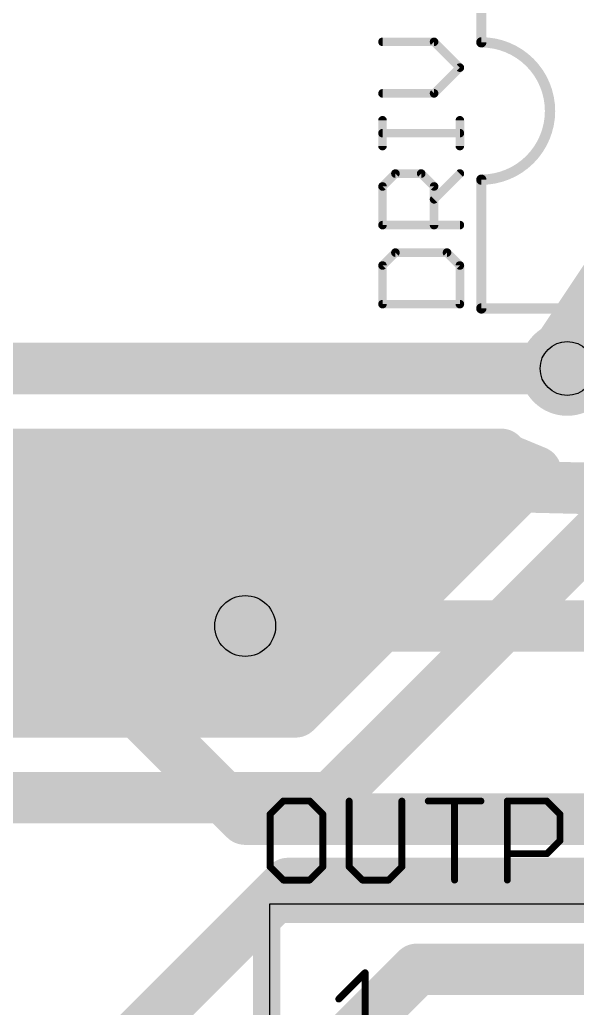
# Model space of a CAD drawing. Extents: x 0 to 88.9, y -10.5 to 54.6.
# Drawn here: x 25.88 to 34.12, y 10.22 to 24.85 of the extents above; entities that cross this region are included whole.
import ezdxf

# ---------------------------------------------------------------- set-up
doc = ezdxf.new("R2010")
doc.units = 0
for name, color, linetype in [('1', 22, 'CONTINUOUS'), ('16', 175, 'CONTINUOUS'), ('17', 82, 'CONTINUOUS'), ('18', 82, 'CONTINUOUS'), ('21', 253, 'CONTINUOUS'), ('25', 253, 'CONTINUOUS'), ('44', 253, 'CONTINUOUS')]:
    doc.layers.add(name, color=color, linetype=linetype)

# ---------------------------------------------------------------- blocks, each defined once
blk = doc.blocks.new('ROUNDP')
at = {"const_width": 0.5}
blk.add_lwpolyline([(0, -0.25, 1), (0, 0.25, 1), (0, -0.25)], format="xyb", dxfattribs=at)
blk = doc.blocks.new('SQUAREV')
blk.add_solid([(-0.5, -0.5), (0.5, -0.5), (-0.5, 0.5), (0.5, 0.5)])

msp = doc.modelspace()

# ---------------------------------------------------------------- linework, layer by layer
at = {"layer": '1', "const_width": 0.762}
for points in [[(26.3525, 17.78), (26.67, 18.0975)], [(26.67, 18.0975), (39.6875, 17.78)], [(26.3525, 15.875), (26.3525, 17.78)], [(29.21, 13.0175), (26.3525, 15.875)], [(29.21, 15.875), (41.5925, 15.875)], [(34.6075, 13.0175), (29.21, 13.0175)]]:
    msp.add_lwpolyline(points, dxfattribs=at)
at = {"layer": '1', "const_width": 0.381}
for points in [[(26.6746, 18.2879, 1), (26.6654, 17.9071)], [(26.8047, 17.9628, 1), (26.5353, 18.2322)], [(26.543, 17.78, 1), (26.162, 17.78)], [(26.2178, 17.9147, 1), (26.4872, 17.6453)], [(26.4872, 16.0097, 1), (26.2178, 15.7403)], [(29.21, 16.0655, 1), (29.21, 15.6845)], [(26.162, 15.875, 1), (26.543, 15.875)], [(29.21, 13.208, 1), (29.21, 12.827)], [(29.0753, 12.8828, 1), (29.3447, 13.1522)]]:
    msp.add_lwpolyline(points, format="xyb", dxfattribs=at)
at = {"layer": '16', "const_width": 0.762}
for points in [[(33.655, 19.685), (35.56, 22.5425)], [(24.13, 19.685), (33.655, 19.685)], [(33.655, 19.685), (33.9725, 19.685)], [(30.48, 13.335), (36.195, 19.05)], [(25.0072, 18.415), (32.9953, 18.415)], [(32.9953, 18.415), (33.0724, 18.3379)], [(24.8802, 18.288), (33.1929, 18.288)], [(33.0724, 18.3379), (33.5069, 18.1579)], [(33.5069, 18.1579), (29.9539, 14.605)], [(17.145, 17.526), (32.875, 17.526)], [(17.145, 16.764), (32.113, 16.764)], [(24.805, 14.645), (26.3525, 16.1925)], [(26.3525, 16.1925), (29.21, 15.875)], [(24.3624, 16.002), (31.351, 16.002)], [(25.1485, 15.24), (30.589, 15.24)], [(29.9539, 14.605), (25.273, 14.605)], [(25.4, 13.335), (30.48, 13.335)], [(26.035, 8.255), (29.845, 12.065)], [(29.845, 12.065), (53.34, 12.065)], [(27.94, 6.985), (31.75, 10.795)], [(31.75, 10.795), (57.15, 10.795)]]:
    msp.add_lwpolyline(points, dxfattribs=at)
at = {"layer": '16', "const_width": 0.381}
for points in [[(33.655, 19.8755, 1), (33.655, 19.4945)], [(33.655, 19.4945, 1), (33.655, 19.8755)], [(33.9725, 19.4945, 1), (33.9725, 19.8755)], [(33.4965, 19.7907, 1), (33.8135, 19.5793)], [(33.13, 18.5497, 1), (32.8606, 18.2803)], [(32.9953, 18.2245, 1), (32.9953, 18.6055)], [(33.1453, 18.5139, 1), (32.9995, 18.1619)], [(32.9377, 18.2032, 1), (33.2071, 18.4726)], [(33.1929, 18.0975, 1), (33.1929, 18.4785)], [(33.6416, 18.0232, 1), (33.3722, 18.2926)], [(33.434, 17.9819, 1), (33.5798, 18.3339)], [(32.875, 17.3355, 1), (32.875, 17.7165)], [(32.113, 16.5735, 1), (32.113, 16.9545)], [(26.3735, 16.3818, 1), (26.3315, 16.0032)], [(26.4872, 16.0578, 1), (26.2178, 16.3272)], [(31.351, 15.8115, 1), (31.351, 16.1925)], [(29.189, 15.6857, 1), (29.231, 16.0643)], [(30.589, 15.0495, 1), (30.589, 15.4305)], [(29.8192, 14.7397, 1), (30.0887, 14.4703)], [(29.9539, 14.4145, 1), (29.9539, 14.7955)], [(30.3453, 13.4697, 1), (30.6147, 13.2003)], [(30.48, 13.1445, 1), (30.48, 13.5255)], [(29.845, 12.2555, 1), (29.845, 11.8745)], [(29.9797, 11.9303, 1), (29.7103, 12.1997)], [(31.75, 10.9855, 1), (31.75, 10.6045)], [(31.8847, 10.6603, 1), (31.6153, 10.9297)]]:
    msp.add_lwpolyline(points, format="xyb", dxfattribs=at)
at = {"layer": '21'}
for p, q in [((45.8083, 11.7576), (29.5683, 11.7576)), ((29.5683, 11.7576), (29.5683, 4.1576))]:
    msp.add_line(p, q, dxfattribs=at)
for points, const_width in [([(32.7025, 26.416), (32.7025, 24.511)], 0.1524), ([(32.7025, 20.574), (32.7025, 22.479)], 0.1524), ([(32.7025, 20.574), (42.8625, 20.574)], 0.1524), ([(29.5275, 11.684), (29.5275, 4.064)], 0.4064), ([(45.7835, 11.684), (29.5275, 11.684)], 0.4064), ([(30.5943, 10.3554), (30.9841, 10.7452)], 0.1016), ([(30.9841, 10.7452), (30.9841, 9.5758)], 0.1016)]:
    msp.add_lwpolyline(points, dxfattribs=dict(at, const_width=const_width))
for points, const_width in [([(32.7025, 22.479, 1), (32.7025, 24.511)], 0.1524), ([(32.7025, 24.5491, 1), (32.7025, 24.4729)], 0.0762), ([(32.6644, 24.511, 1), (32.7406, 24.511)], 0.0762), ([(32.7406, 22.479, 1), (32.6644, 22.479)], 0.0762), ([(32.7025, 22.5171, 1), (32.7025, 22.4409)], 0.0762), ([(32.7025, 20.6121, 1), (32.7025, 20.5359)], 0.0762), ([(32.6644, 20.574, 1), (32.7406, 20.574)], 0.0762), ([(29.6291, 11.684, 1), (29.4259, 11.684)], 0.2032), ([(29.5275, 11.7856, 1), (29.5275, 11.5824)], 0.2032), ([(31.0095, 10.7452, 1), (30.9587, 10.7452)], 0.0508), ([(31.0021, 10.7272, 1), (30.9661, 10.7632)], 0.0508), ([(30.5763, 10.3734, 1), (30.6123, 10.3374)], 0.0508)]:
    msp.add_lwpolyline(points, format="xyb", dxfattribs=dict(at, const_width=const_width))
at = {"layer": '25'}
for points, const_width in [([(32.0037, 24.5185), (31.241, 24.5185)], 0.127), ([(32.385, 24.1372), (32.0037, 24.5185)], 0.127), ([(32.0037, 23.7559), (32.385, 24.1372)], 0.127), ([(31.241, 23.7559), (32.0037, 23.7559)], 0.127), ([(31.241, 22.9763), (31.241, 23.3576)], 0.127), ([(32.385, 22.9763), (32.385, 23.3576)], 0.127), ([(32.385, 23.167), (31.241, 23.167)], 0.127), ([(31.241, 22.3789), (31.4317, 22.5695)], 0.127), ([(31.4317, 22.5695), (31.813, 22.5695)], 0.127), ([(31.813, 22.5695), (32.0037, 22.3789)], 0.127), ([(32.0037, 22.1882), (32.385, 22.5695)], 0.127), ([(31.241, 21.8069), (31.241, 22.3789)], 0.127), ([(32.0037, 22.3789), (32.0037, 21.8069)], 0.127), ([(32.385, 21.8069), (31.241, 21.8069)], 0.127), ([(31.4317, 21.4002), (31.241, 21.2095)], 0.127), ([(32.1943, 21.4002), (31.4317, 21.4002)], 0.127), ([(32.385, 21.2095), (32.1943, 21.4002)], 0.127), ([(31.241, 21.2095), (31.241, 20.6375)], 0.127), ([(32.385, 20.6375), (32.385, 21.2095)], 0.127), ([(31.241, 20.6375), (32.385, 20.6375)], 0.127), ([(29.7732, 13.2852), (29.5783, 13.0903)], 0.1016), ([(30.163, 13.2852), (29.7732, 13.2852)], 0.1016), ([(30.3579, 13.0903), (30.163, 13.2852)], 0.1016), ([(30.7477, 13.2852), (30.7477, 12.3107)], 0.1016), ([(31.5273, 12.3107), (31.5273, 13.2852)], 0.1016), ([(31.9171, 13.2852), (32.6967, 13.2852)], 0.1016), ([(32.3069, 12.1158), (32.3069, 13.2852)], 0.1016), ([(33.0865, 12.1158), (33.0865, 13.2852)], 0.1016), ([(33.0865, 13.2852), (33.6712, 13.2852)], 0.1016), ([(33.6712, 13.2852), (33.8661, 13.0903)], 0.1016), ([(29.5783, 13.0903), (29.5783, 12.3107)], 0.1016), ([(30.3579, 12.3107), (30.3579, 13.0903)], 0.1016), ([(33.8661, 13.0903), (33.8661, 12.7005)], 0.1016), ([(33.8661, 12.7005), (33.6712, 12.5056)], 0.1016), ([(33.6712, 12.5056), (33.0865, 12.5056)], 0.1016), ([(29.5783, 12.3107), (29.7732, 12.1158)], 0.1016), ([(30.163, 12.1158), (30.3579, 12.3107)], 0.1016), ([(30.7477, 12.3107), (30.9426, 12.1158)], 0.1016), ([(31.3324, 12.1158), (31.5273, 12.3107)], 0.1016), ([(29.7732, 12.1158), (30.163, 12.1158)], 0.1016), ([(30.9426, 12.1158), (31.3324, 12.1158)], 0.1016)]:
    msp.add_lwpolyline(points, dxfattribs=dict(at, const_width=const_width))
for points, const_width in [([(31.241, 24.5503, 1), (31.241, 24.4868)], 0.0635), ([(32.0261, 24.541, 1), (31.9812, 24.4961)], 0.0635), ([(32.0037, 24.4868, 1), (32.0037, 24.5503)], 0.0635), ([(32.4075, 24.1148, 1), (32.3625, 24.1597)], 0.0635), ([(32.3625, 24.1148, 1), (32.4075, 24.1597)], 0.0635), ([(31.241, 23.7876, 1), (31.241, 23.7241)], 0.0635), ([(31.9812, 23.7783, 1), (32.0261, 23.7334)], 0.0635), ([(32.0037, 23.7241, 1), (32.0037, 23.7876)], 0.0635), ([(31.2728, 23.3576, 1), (31.2093, 23.3576)], 0.0635), ([(32.4168, 23.3576, 1), (32.3532, 23.3576)], 0.0635), ([(31.241, 23.1987, 1), (31.241, 23.1352)], 0.0635), ([(32.385, 23.1352, 1), (32.385, 23.1987)], 0.0635), ([(31.2093, 22.9763, 1), (31.2728, 22.9763)], 0.0635), ([(32.3532, 22.9763, 1), (32.4168, 22.9763)], 0.0635), ([(31.4317, 22.6013, 1), (31.4317, 22.5378)], 0.0635), ([(31.4541, 22.5471, 1), (31.4092, 22.592)], 0.0635), ([(31.8355, 22.592, 1), (31.7906, 22.5471)], 0.0635), ([(31.813, 22.5378, 1), (31.813, 22.6013)], 0.0635), ([(32.4075, 22.5471, 1), (32.3625, 22.592)], 0.0635), ([(31.2728, 22.3789, 1), (31.2093, 22.3789)], 0.0635), ([(31.2186, 22.4013, 1), (31.2635, 22.3564)], 0.0635), ([(32.0354, 22.3789, 1), (31.9719, 22.3789)], 0.0635), ([(31.9812, 22.3564, 1), (32.0261, 22.4013)], 0.0635), ([(31.9812, 22.2107, 1), (32.0261, 22.1658)], 0.0635), ([(31.241, 21.8386, 1), (31.241, 21.7751)], 0.0635), ([(31.2093, 21.8069, 1), (31.2728, 21.8069)], 0.0635), ([(31.9719, 21.8069, 1), (32.0354, 21.8069)], 0.0635), ([(32.385, 21.7751, 1), (32.385, 21.8386)], 0.0635), ([(31.4317, 21.4319, 1), (31.4317, 21.3684)], 0.0635), ([(31.4541, 21.3777, 1), (31.4092, 21.4226)], 0.0635), ([(32.2168, 21.4226, 1), (32.1719, 21.3777)], 0.0635), ([(32.1943, 21.3684, 1), (32.1943, 21.4319)], 0.0635), ([(31.2728, 21.2095, 1), (31.2093, 21.2095)], 0.0635), ([(31.2186, 21.2319, 1), (31.2635, 21.187)], 0.0635), ([(32.4168, 21.2095, 1), (32.3532, 21.2095)], 0.0635), ([(32.3625, 21.187, 1), (32.4075, 21.2319)], 0.0635), ([(31.241, 20.6692, 1), (31.241, 20.6058)], 0.0635), ([(31.2093, 20.6375, 1), (31.2728, 20.6375)], 0.0635), ([(32.3532, 20.6375, 1), (32.4168, 20.6375)], 0.0635), ([(32.385, 20.6058, 1), (32.385, 20.6692)], 0.0635), ([(29.7732, 13.3106, 1), (29.7732, 13.2598)], 0.0508), ([(29.7912, 13.2672, 1), (29.7552, 13.3032)], 0.0508), ([(30.181, 13.3032, 1), (30.145, 13.2672)], 0.0508), ([(30.163, 13.2598, 1), (30.163, 13.3106)], 0.0508), ([(30.7731, 13.2852, 1), (30.7223, 13.2852)], 0.0508), ([(31.5527, 13.2852, 1), (31.5019, 13.2852)], 0.0508), ([(31.9171, 13.3106, 1), (31.9171, 13.2598)], 0.0508), ([(32.3323, 13.2852, 1), (32.2815, 13.2852)], 0.0508), ([(32.6967, 13.2598, 1), (32.6967, 13.3106)], 0.0508), ([(33.1119, 13.2852, 1), (33.0611, 13.2852)], 0.0508), ([(33.0865, 13.3106, 1), (33.0865, 13.2598)], 0.0508), ([(33.6891, 13.3032, 1), (33.6532, 13.2672)], 0.0508), ([(33.6712, 13.2598, 1), (33.6712, 13.3106)], 0.0508), ([(29.5603, 13.1083, 1), (29.5963, 13.0723)], 0.0508), ([(29.6037, 13.0903, 1), (29.5529, 13.0903)], 0.0508), ([(30.3833, 13.0903, 1), (30.3325, 13.0903)], 0.0508), ([(30.3399, 13.0723, 1), (30.3759, 13.1083)], 0.0508), ([(33.8915, 13.0903, 1), (33.8407, 13.0903)], 0.0508), ([(33.8481, 13.0723, 1), (33.884, 13.1083)], 0.0508), ([(33.8407, 12.7005, 1), (33.8915, 12.7005)], 0.0508), ([(33.884, 12.6825, 1), (33.8481, 12.7185)], 0.0508), ([(33.0865, 12.531, 1), (33.0865, 12.4802)], 0.0508), ([(33.6532, 12.5236, 1), (33.6891, 12.4876)], 0.0508), ([(33.6712, 12.4802, 1), (33.6712, 12.531)], 0.0508), ([(29.5963, 12.3287, 1), (29.5603, 12.2927)], 0.0508), ([(29.5529, 12.3107, 1), (29.6037, 12.3107)], 0.0508), ([(30.3325, 12.3107, 1), (30.3833, 12.3107)], 0.0508), ([(30.3759, 12.2927, 1), (30.3399, 12.3287)], 0.0508), ([(30.7657, 12.3287, 1), (30.7297, 12.2927)], 0.0508), ([(30.7223, 12.3107, 1), (30.7731, 12.3107)], 0.0508), ([(31.5019, 12.3107, 1), (31.5527, 12.3107)], 0.0508), ([(31.5453, 12.2927, 1), (31.5093, 12.3287)], 0.0508), ([(29.7732, 12.1412, 1), (29.7732, 12.0904)], 0.0508), ([(29.7552, 12.0978, 1), (29.7912, 12.1338)], 0.0508), ([(30.145, 12.1338, 1), (30.181, 12.0978)], 0.0508), ([(30.163, 12.0904, 1), (30.163, 12.1412)], 0.0508), ([(30.9426, 12.1412, 1), (30.9426, 12.0904)], 0.0508), ([(30.9246, 12.0978, 1), (30.9606, 12.1338)], 0.0508), ([(31.3144, 12.1338, 1), (31.3504, 12.0978)], 0.0508), ([(31.3324, 12.0904, 1), (31.3324, 12.1412)], 0.0508), ([(32.2815, 12.1158, 1), (32.3323, 12.1158)], 0.0508), ([(33.0611, 12.1158, 1), (33.1119, 12.1158)], 0.0508)]:
    msp.add_lwpolyline(points, format="xyb", dxfattribs=dict(at, const_width=const_width))
at = {"layer": '44'}
for centre, radius in [((33.9725, 19.685), 0.4), ((29.21, 15.875), 0.45)]:
    msp.add_circle(centre, radius, dxfattribs=at)

# ---------------------------------------------------------------- block references
at = {"layer": '17', "xscale": 1.4, "yscale": 1.4, "rotation": 90}
msp.add_blockref('ROUNDP', (33.9725, 19.685), dxfattribs=at)
msp.add_blockref('ROUNDP', (33.9725, 19.685), dxfattribs=at)
at = {"layer": '18', "xscale": 1.4224, "yscale": 1.4224}
msp.add_blockref('SQUAREV', (29.21, 15.875), dxfattribs=at)
msp.add_blockref('SQUAREV', (29.21, 15.875), dxfattribs=at)

doc.saveas('drawing.dxf')
